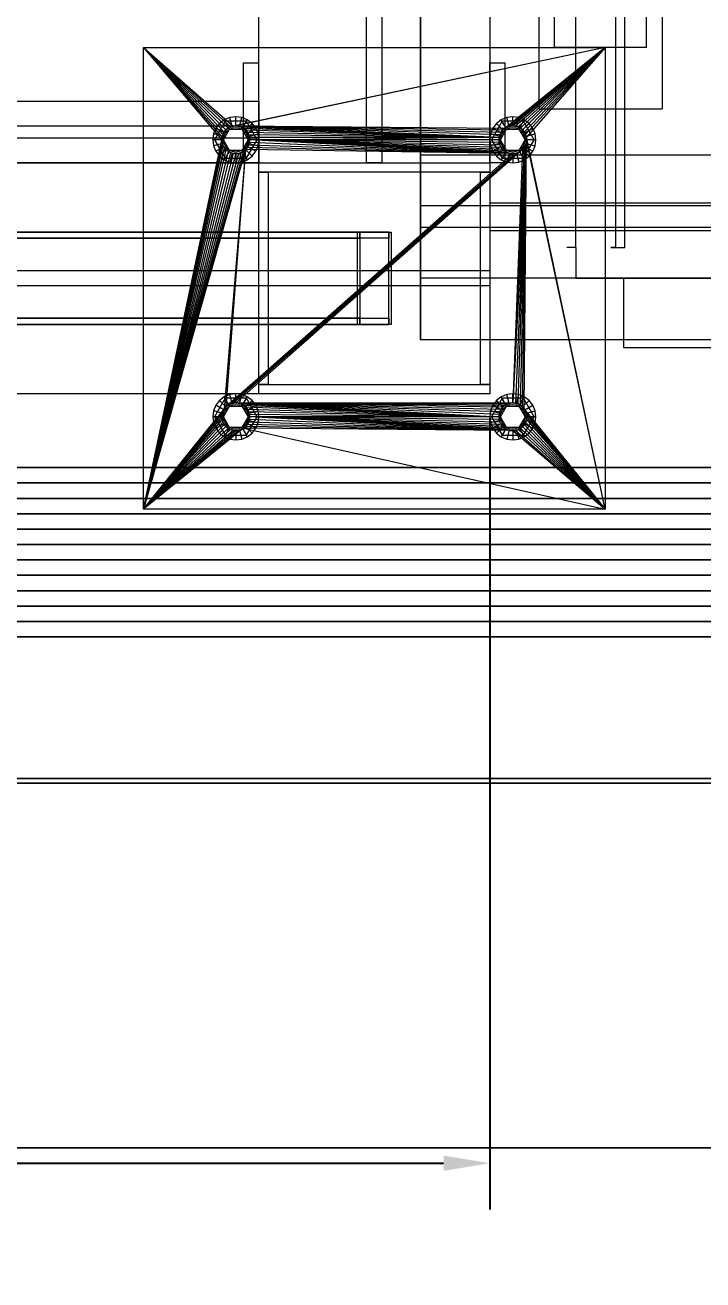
# Model space of a CAD drawing. Header units: millimetres. Extents: x -191664 to 191490, y -197311 to 10263.
# Drawn here: x 1973 to 2414, y -112286 to -111470 of the extents above; entities that cross this region are included whole.
import ezdxf

# ---------------------------------------------------------------- set-up
doc = ezdxf.new("R2010")
doc.units = ezdxf.units.MM
for name, color, linetype, lineweight in [('COTAS_O', 1, 'Continuous', 0), ('DET_briquetadora_superior', 7, 'Continuous', 0), ('R15_COTAS_TRANSPORTE_P', 1, 'Continuous', 0)]:
    doc.layers.add(name, color=color, linetype=linetype, lineweight=lineweight)
doc.dimstyles.new('PLANTA_20', dxfattribs={"dimtxt": 50, "dimasz": 30, "dimexe": 30, "dimexo": 16, "dimgap": 20, "dimtad": 1, "dimtih": 1, "dimtoh": 1, "dimdec": 1, "dimzin": 0, "dimdsep": 46, "dimcen": 0.09, "dimadec": 0, "dimazin": 0, "dimtfac": 1, "dimtdec": 4, "dimtofl": 0, "dimtmove": 0, "dimatfit": 3, "dimfxl": 1, "dimtolj": 1, "dimtzin": 0, "dimarcsym": 0})

# ---------------------------------------------------------------- blocks, each defined once
blk = doc.blocks.new('*D80')
at = {"layer": 'COTAS_O', "color": 0, "lineweight": -2, "transparency": 16777216}
for p, q in [((75, -111726), (75, -112240)), ((2275, -111726), (2275, -112240)), ((105, -112210), (2245, -112210))]:
    blk.add_line(p, q, dxfattribs=at)
at = {"layer": 'COTAS_O', "color": 0, "transparency": 16777216}
for points in [[(105, -112205), (105, -112215), (75, -112210)], [(2245, -112205), (2245, -112215), (2275, -112210)]]:
    blk.add_solid(points, dxfattribs=at)
at = {"layer": 'Defpoints', "color": 0, "transparency": 16777216}
for p in [(75, -111710), (2275, -111710), (2275, -112210)]:
    blk.add_point(p, dxfattribs=at)
blk = doc.blocks.new('*D133')
at = {"layer": 'Defpoints', "color": 0, "transparency": 16777216}
for p in [(439.69, -194147.98), (217.89, -194406.09), (-500, -194490), (-500, -194490), (500, -194490)]:
    blk.add_point(p, dxfattribs=at)
at = {"layer": 'R15_COTAS_TRANSPORTE_P', "color": 0, "lineweight": -2, "transparency": 16777216}
blk.add_arc((-500, -194490), 722.77, 2.37834, 17.62166, dxfattribs=at)
at = {"layer": 'R15_COTAS_TRANSPORTE_P', "color": 0, "transparency": 16777216}
for points in [[(184.12, -194272.81), (193.59, -194269.58), (179.18, -194242.8)], [(227.15, -194459.9), (217.15, -194460.11), (222.77, -194490)]]:
    blk.add_solid(points, dxfattribs=at)

msp = doc.modelspace()

# ---------------------------------------------------------------- linework, layer by layer
at = {"layer": 'DET_briquetadora_superior', "color": 251, "true_color": 0x53616b}
for p, q in [((2125, -111560), (2125, -109740)), ((2195, -111560), (2195, -109740)), ((2205, -109740), (2205, -111560)), ((2275, -109740), (2275, -111560)), ((2275, -110690), (2275, -111710)), ((225, -111520), (2125, -111520)), ((2125, -111520), (2125, -111560)), ((225, -111536), (2125, -111536)), ((2125, -111536), (2125, -111544)), ((2125, -111544), (225, -111544)), ((75, -111560), (2275, -111560)), ((2125, -111560), (225, -111560)), ((2205, -111560), (2195, -111560)), ((2275, -111560), (2275, -111710)), ((75, -111630), (2275, -111630)), ((2275, -111630), (2275, -111640)), ((2275, -111640), (75, -111640)), ((2275, -111710), (75, -111710))]:
    msp.add_line(p, q, dxfattribs=at)
at = {"layer": 'DET_briquetadora_superior', "color": 252, "true_color": 0x7f959c}
for p, q in [((2230, -110885), (2230, -111675)), ((2230, -111555), (2230, -111000)), ((2860, -111555), (2230, -111555)), ((2850, -111555), (2230, -111555)), ((2230, -111588), (2230, -111555)), ((2230, -111635), (2230, -111555)), ((2850, -111588), (2230, -111588)), ((2275, -111586), (2275, -111604)), ((2275, -111586), (2845, -111586)), ((2230, -111602), (2230, -111635)), ((2850, -111602), (2230, -111602)), ((2275, -111604), (2845, -111604)), ((2850, -111635), (2230, -111635)), ((2860, -111635), (2230, -111635)), ((2230, -111675), (2230, -111635)), ((2850, -111675), (2230, -111675)), ((2860, -111675), (2230, -111675))]:
    msp.add_line(p, q, dxfattribs=at)
at = {"layer": 'DET_briquetadora_superior', "color": 127, "true_color": 0x587e77}
for p, q in [((2331.08, -111615), (2331.08, -111105)), ((2356.74, -111105), (2356.74, -111615)), ((2362.74, -111615), (2362.74, -111105)), ((2307, -111160), (2307, -111525)), ((2387, -111160), (2387, -111525)), ((2317, -111205), (2317, -111485)), ((2377, -111485), (2377, -111205)), ((2377, -111485), (2317, -111485)), ((2307, -111525), (2387, -111525)), ((2326.33, -111615), (2325.15, -111615)), ((2328.45, -111615), (2326.33, -111615)), ((2331.08, -111615), (2328.45, -111615)), ((2331, -111615), (2331, -111635)), ((2331.02, -111615), (2331.03, -111615)), ((2331.03, -111615), (2331.04, -111615)), ((2331.04, -111615), (2331.06, -111615)), ((2331.06, -111615), (2331.08, -111615)), ((2354.75, -111615), (2353.74, -111615)), ((2353.74, -111615), (2353.93, -111615)), ((2353.93, -111615), (2355.28, -111615)), ((2356.74, -111615), (2354.75, -111615)), ((2355.28, -111615), (2357.51, -111615)), ((2356.74, -111615), (2357.56, -111615)), ((2357.51, -111615), (2360.18, -111615)), ((2357.56, -111615), (2358.4, -111615)), ((2358.4, -111615), (2359.24, -111615)), ((2359.24, -111615), (2360.1, -111615)), ((2360.1, -111615), (2360.97, -111615)), ((2360.18, -111615), (2362.74, -111615)), ((2360.97, -111615), (2361.85, -111615)), ((2361.85, -111615), (2362.74, -111615)), ((2331, -111635), (2331.91, -111635)), ((2331.91, -111635), (2334.64, -111635)), ((2334.64, -111635), (2339.17, -111635)), ((2339.17, -111635), (2345.45, -111635)), ((2345.45, -111635), (2353.44, -111635)), ((2353.44, -111635), (2363.05, -111635)), ((2362, -111635), (2363.07, -111635)), ((2362, -111635), (2362, -111680)), ((2363.05, -111635), (2374.22, -111635)), ((2363.07, -111635), (2366.28, -111635)), ((2366.28, -111635), (2371.58, -111635)), ((2371.58, -111635), (2378.91, -111635)), ((2374.22, -111635), (2386.85, -111635)), ((2378.91, -111635), (2388.2, -111635)), ((2386.85, -111635), (2400.83, -111635)), ((2388.2, -111635), (2399.31, -111635)), ((2399.31, -111635), (2412.14, -111635)), ((2400.83, -111635), (2416.04, -111635)), ((2412.14, -111635), (2426.53, -111635)), ((2362, -111680), (2363.07, -111680)), ((2363.07, -111680), (2366.28, -111680)), ((2366.28, -111680), (2371.58, -111680)), ((2371.58, -111680), (2378.91, -111680)), ((2378.91, -111680), (2388.2, -111680)), ((2388.2, -111680), (2399.31, -111680)), ((2399.31, -111680), (2412.14, -111680)), ((2412.14, -111680), (2426.53, -111680))]:
    msp.add_line(p, q, dxfattribs=at)
at = {"layer": 'DET_briquetadora_superior', "color": 252, "true_color": 0x82929a}
for p, q in [((2050, -111785), (2050, -111485)), ((2050, -111485), (2101, -111545)), ((2050, -111485), (2101.17, -111543.24)), ((2050, -111485), (2101.69, -111541.56)), ((2050, -111485), (2102.52, -111540)), ((2050, -111485), (2103.64, -111538.64)), ((2050, -111485), (2105, -111537.52)), ((2050, -111485), (2106.56, -111536.69)), ((2050, -111485), (2108.24, -111536.17)), ((2050, -111485), (2350, -111485)), ((2350, -111485), (2108.24, -111536.17)), ((2350, -111485), (2110, -111536)), ((2350, -111485), (2285, -111537.52)), ((2350, -111485), (2286.56, -111536.69)), ((2350, -111485), (2288.24, -111536.17)), ((2350, -111485), (2290, -111536)), ((2350, -111485), (2291.76, -111536.17)), ((2350, -111485), (2293.44, -111536.69)), ((2350, -111485), (2295, -111537.52)), ((2350, -111485), (2296.36, -111538.64)), ((2350, -111485), (2297.48, -111540)), ((2350, -111485), (2298.31, -111541.56)), ((2350, -111485), (2298.83, -111543.24)), ((2350, -111485), (2350, -111785)), ((2106.56, -111536.69), (2105, -111537.52)), ((2108.24, -111536.17), (2106.56, -111536.69)), ((2110, -111536), (2108.24, -111536.17)), ((2111.76, -111536.17), (2110, -111536)), ((2110, -111536), (2281.17, -111543.24)), ((2110, -111536), (2281.69, -111541.56)), ((2110, -111536), (2282.52, -111540)), ((2110, -111536), (2283.64, -111538.64)), ((2110, -111536), (2285, -111537.52)), ((2113.44, -111536.69), (2111.76, -111536.17)), ((2111.76, -111536.17), (2281.17, -111543.24)), ((2115, -111537.52), (2113.44, -111536.69)), ((2113.44, -111536.69), (2281.17, -111543.24)), ((2286.56, -111536.69), (2285, -111537.52)), ((2288.24, -111536.17), (2286.56, -111536.69)), ((2290, -111536), (2288.24, -111536.17)), ((2291.76, -111536.17), (2290, -111536)), ((2293.44, -111536.69), (2291.76, -111536.17)), ((2295, -111537.52), (2293.44, -111536.69)), ((2101.17, -111543.24), (2101, -111545)), ((2101.69, -111541.56), (2101.17, -111543.24)), ((2102.52, -111540), (2101.69, -111541.56)), ((2103.64, -111538.64), (2102.52, -111540)), ((2105, -111537.52), (2103.64, -111538.64)), ((2116.36, -111538.64), (2115, -111537.52)), ((2115, -111537.52), (2281.17, -111543.24)), ((2117.48, -111540), (2116.36, -111538.64)), ((2116.36, -111538.64), (2281.17, -111543.24)), ((2118.31, -111541.56), (2117.48, -111540)), ((2117.48, -111540), (2281.17, -111543.24)), ((2118.83, -111543.24), (2118.31, -111541.56)), ((2118.31, -111541.56), (2281.17, -111543.24)), ((2119, -111545), (2118.83, -111543.24)), ((2118.83, -111543.24), (2281.17, -111543.24)), ((2119, -111545), (2281.17, -111543.24)), ((2281.17, -111543.24), (2281, -111545)), ((2281.69, -111541.56), (2281.17, -111543.24)), ((2282.52, -111540), (2281.69, -111541.56)), ((2283.64, -111538.64), (2282.52, -111540)), ((2285, -111537.52), (2283.64, -111538.64)), ((2296.36, -111538.64), (2295, -111537.52)), ((2297.48, -111540), (2296.36, -111538.64)), ((2298.31, -111541.56), (2297.48, -111540)), ((2298.83, -111543.24), (2298.31, -111541.56)), ((2350, -111785), (2298.83, -111543.24)), ((2299, -111545), (2298.83, -111543.24)), ((2050, -111785), (2101, -111545)), ((2101.17, -111546.76), (2050, -111785)), ((2101.69, -111548.44), (2050, -111785)), ((2102.52, -111550), (2050, -111785)), ((2103.64, -111551.36), (2050, -111785)), ((2116.36, -111551.36), (2050, -111785)), ((2105, -111552.48), (2050, -111785)), ((2115, -111552.48), (2050, -111785)), ((2101, -111545), (2101.17, -111546.76)), ((2101.17, -111546.76), (2101.69, -111548.44)), ((2101.69, -111548.44), (2102.52, -111550)), ((2102.52, -111550), (2103.64, -111551.36)), ((2116.36, -111551.36), (2102.52, -111720)), ((2103.64, -111551.36), (2105, -111552.48)), ((2116.36, -111551.36), (2103.64, -111718.64)), ((2296.36, -111551.36), (2103.64, -111718.64)), ((2295, -111552.48), (2103.64, -111718.64)), ((2296.36, -111551.36), (2105, -111717.52)), ((2105, -111552.48), (2106.56, -111553.31)), ((2296.36, -111551.36), (2106.56, -111716.69)), ((2296.36, -111551.36), (2108.24, -111716.17)), ((2296.36, -111551.36), (2110, -111716)), ((2113.44, -111553.31), (2115, -111552.48)), ((2115, -111552.48), (2116.36, -111551.36)), ((2116.36, -111551.36), (2117.48, -111550)), ((2290, -111554), (2116.36, -111551.36)), ((2117.48, -111550), (2118.31, -111548.44)), ((2290, -111554), (2117.48, -111550)), ((2118.31, -111548.44), (2118.83, -111546.76)), ((2290, -111554), (2118.31, -111548.44)), ((2118.83, -111546.76), (2119, -111545)), ((2290, -111554), (2118.83, -111546.76)), ((2281, -111545), (2119, -111545)), ((2281.17, -111546.76), (2119, -111545)), ((2281.69, -111548.44), (2119, -111545)), ((2282.52, -111550), (2119, -111545)), ((2283.64, -111551.36), (2119, -111545)), ((2285, -111552.48), (2119, -111545)), ((2286.56, -111553.31), (2119, -111545)), ((2288.24, -111553.83), (2119, -111545)), ((2290, -111554), (2119, -111545)), ((2281, -111545), (2281.17, -111546.76)), ((2281.17, -111546.76), (2281.69, -111548.44)), ((2281.69, -111548.44), (2282.52, -111550)), ((2282.52, -111550), (2283.64, -111551.36)), ((2283.64, -111551.36), (2285, -111552.48)), ((2285, -111552.48), (2286.56, -111553.31)), ((2299, -111545), (2290, -111716)), ((2298.83, -111546.76), (2290, -111716)), ((2298.31, -111548.44), (2290, -111716)), ((2297.48, -111550), (2290, -111716)), ((2296.36, -111551.36), (2290, -111716)), ((2299, -111545), (2291.76, -111716.17)), ((2293.44, -111716.69), (2299, -111545)), ((2293.44, -111553.31), (2295, -111552.48)), ((2295, -111717.52), (2299, -111545)), ((2295, -111552.48), (2296.36, -111551.36)), ((2296.36, -111718.64), (2299, -111545)), ((2296.36, -111551.36), (2297.48, -111550)), ((2297.48, -111720), (2299, -111545)), ((2297.48, -111550), (2298.31, -111548.44)), ((2298.31, -111548.44), (2298.83, -111546.76)), ((2298.83, -111546.76), (2299, -111545)), ((2350, -111785), (2299, -111545)), ((2106.56, -111553.31), (2050, -111785)), ((2113.44, -111553.31), (2050, -111785)), ((2108.24, -111553.83), (2050, -111785)), ((2111.76, -111553.83), (2050, -111785)), ((2110, -111554), (2050, -111785)), ((2293.44, -111553.31), (2103.64, -111718.64)), ((2291.76, -111553.83), (2103.64, -111718.64)), ((2290, -111554), (2103.64, -111718.64)), ((2106.56, -111553.31), (2108.24, -111553.83)), ((2108.24, -111553.83), (2110, -111554)), ((2110, -111554), (2111.76, -111553.83)), ((2111.76, -111553.83), (2113.44, -111553.31)), ((2286.56, -111553.31), (2288.24, -111553.83)), ((2288.24, -111553.83), (2290, -111554)), ((2290, -111554), (2291.76, -111553.83)), ((2291.76, -111553.83), (2293.44, -111553.31)), ((2110, -111716), (2108.24, -111716.17)), ((2111.76, -111716.17), (2110, -111716)), ((2110, -111716), (2281, -111725)), ((2110, -111716), (2281.17, -111723.24)), ((2110, -111716), (2281.69, -111721.56)), ((2110, -111716), (2282.52, -111720)), ((2110, -111716), (2283.64, -111718.64)), ((2110, -111716), (2285, -111717.52)), ((2110, -111716), (2286.56, -111716.69)), ((2110, -111716), (2288.24, -111716.17)), ((2110, -111716), (2290, -111716)), ((2290, -111716), (2288.24, -111716.17)), ((2291.76, -111716.17), (2290, -111716)), ((2050, -111785), (2102.52, -111720)), ((2050, -111785), (2101.69, -111721.56)), ((2050, -111785), (2101.17, -111723.24)), ((2101.17, -111723.24), (2101, -111725)), ((2101.69, -111721.56), (2101.17, -111723.24)), ((2102.52, -111720), (2101.69, -111721.56)), ((2103.64, -111718.64), (2102.52, -111720)), ((2105, -111717.52), (2103.64, -111718.64)), ((2106.56, -111716.69), (2105, -111717.52)), ((2108.24, -111716.17), (2106.56, -111716.69)), ((2113.44, -111716.69), (2111.76, -111716.17)), ((2111.76, -111716.17), (2281, -111725)), ((2115, -111717.52), (2113.44, -111716.69)), ((2113.44, -111716.69), (2281, -111725)), ((2116.36, -111718.64), (2115, -111717.52)), ((2115, -111717.52), (2281, -111725)), ((2117.48, -111720), (2116.36, -111718.64)), ((2116.36, -111718.64), (2281, -111725)), ((2118.31, -111721.56), (2117.48, -111720)), ((2117.48, -111720), (2281, -111725)), ((2118.83, -111723.24), (2118.31, -111721.56)), ((2118.31, -111721.56), (2281, -111725)), ((2119, -111725), (2118.83, -111723.24)), ((2118.83, -111723.24), (2281, -111725)), ((2281.17, -111723.24), (2281, -111725)), ((2281.69, -111721.56), (2281.17, -111723.24)), ((2282.52, -111720), (2281.69, -111721.56)), ((2283.64, -111718.64), (2282.52, -111720)), ((2285, -111717.52), (2283.64, -111718.64)), ((2286.56, -111716.69), (2285, -111717.52)), ((2288.24, -111716.17), (2286.56, -111716.69)), ((2293.44, -111716.69), (2291.76, -111716.17)), ((2295, -111717.52), (2293.44, -111716.69)), ((2296.36, -111718.64), (2295, -111717.52)), ((2297.48, -111720), (2296.36, -111718.64)), ((2298.31, -111721.56), (2297.48, -111720)), ((2297.48, -111720), (2350, -111785)), ((2298.83, -111723.24), (2298.31, -111721.56)), ((2298.31, -111721.56), (2350, -111785)), ((2299, -111725), (2298.83, -111723.24)), ((2298.83, -111723.24), (2350, -111785)), ((2101, -111725), (2050, -111785)), ((2101.17, -111726.76), (2050, -111785)), ((2101.69, -111728.44), (2050, -111785)), ((2102.52, -111730), (2050, -111785)), ((2103.64, -111731.36), (2050, -111785)), ((2101, -111725), (2101.17, -111726.76)), ((2101.17, -111726.76), (2101.69, -111728.44)), ((2101.69, -111728.44), (2102.52, -111730)), ((2102.52, -111730), (2103.64, -111731.36)), ((2103.64, -111731.36), (2105, -111732.48)), ((2115, -111732.48), (2116.36, -111731.36)), ((2116.36, -111731.36), (2117.48, -111730)), ((2290, -111734), (2116.36, -111731.36)), ((2117.48, -111730), (2118.31, -111728.44)), ((2290, -111734), (2117.48, -111730)), ((2118.31, -111728.44), (2118.83, -111726.76)), ((2290, -111734), (2118.31, -111728.44)), ((2118.83, -111726.76), (2119, -111725)), ((2290, -111734), (2118.83, -111726.76)), ((2281, -111725), (2119, -111725)), ((2281.17, -111726.76), (2119, -111725)), ((2281.69, -111728.44), (2119, -111725)), ((2282.52, -111730), (2119, -111725)), ((2283.64, -111731.36), (2119, -111725)), ((2285, -111732.48), (2119, -111725)), ((2286.56, -111733.31), (2119, -111725)), ((2288.24, -111733.83), (2119, -111725)), ((2290, -111734), (2119, -111725)), ((2281, -111725), (2281.17, -111726.76)), ((2281.17, -111726.76), (2281.69, -111728.44)), ((2281.69, -111728.44), (2282.52, -111730)), ((2282.52, -111730), (2283.64, -111731.36)), ((2283.64, -111731.36), (2285, -111732.48)), ((2295, -111732.48), (2296.36, -111731.36)), ((2296.36, -111731.36), (2297.48, -111730)), ((2296.36, -111731.36), (2350, -111785)), ((2297.48, -111730), (2298.31, -111728.44)), ((2297.48, -111730), (2350, -111785)), ((2298.31, -111728.44), (2298.83, -111726.76)), ((2298.31, -111728.44), (2350, -111785)), ((2298.83, -111726.76), (2299, -111725)), ((2298.83, -111726.76), (2350, -111785)), ((2299, -111725), (2350, -111785)), ((2105, -111732.48), (2050, -111785)), ((2115, -111732.48), (2050, -111785)), ((2106.56, -111733.31), (2050, -111785)), ((2113.44, -111733.31), (2050, -111785)), ((2108.24, -111733.83), (2050, -111785)), ((2111.76, -111733.83), (2050, -111785)), ((2110, -111734), (2050, -111785)), ((2105, -111732.48), (2106.56, -111733.31)), ((2106.56, -111733.31), (2108.24, -111733.83)), ((2108.24, -111733.83), (2110, -111734)), ((2110, -111734), (2111.76, -111733.83)), ((2111.76, -111733.83), (2113.44, -111733.31)), ((2113.44, -111733.31), (2115, -111732.48)), ((2115, -111732.48), (2350, -111785)), ((2290, -111734), (2115, -111732.48)), ((2285, -111732.48), (2286.56, -111733.31)), ((2286.56, -111733.31), (2288.24, -111733.83)), ((2288.24, -111733.83), (2290, -111734)), ((2290, -111734), (2291.76, -111733.83)), ((2290, -111734), (2350, -111785)), ((2291.76, -111733.83), (2293.44, -111733.31)), ((2291.76, -111733.83), (2350, -111785)), ((2293.44, -111733.31), (2295, -111732.48)), ((2293.44, -111733.31), (2350, -111785)), ((2295, -111732.48), (2350, -111785)), ((2350, -111785), (2050, -111785))]:
    msp.add_line(p, q, dxfattribs=at)
at = {"layer": 'DET_briquetadora_superior', "color": 8, "true_color": 0x71848d}
for p, q in [((2115, -111560), (2115, -111495)), ((2115, -111495), (2125, -111495)), ((2125, -111560), (2125, -111495)), ((2275, -111560), (2275, -111495)), ((2275, -111495), (2285, -111495)), ((2285, -111560), (2285, -111495)), ((2125, -111560), (2115, -111560)), ((2285, -111560), (2275, -111560))]:
    msp.add_line(p, q, dxfattribs=at)
at = {"layer": 'DET_briquetadora_superior', "color": 252, "true_color": 0x8ba19a}
for p, q in [((2103.08, -111533.01), (2096.15, -111545)), ((2099.39, -111534.39), (2097.01, -111537.5)), ((2102.5, -111532.01), (2099.39, -111534.39)), ((2103.64, -111538.64), (2099.39, -111534.39)), ((2106.12, -111530.51), (2102.5, -111532.01)), ((2105.5, -111537.21), (2102.5, -111532.01)), ((2116.92, -111533.01), (2103.08, -111533.01)), ((2106, -111538.07), (2103.08, -111533.01)), ((2105.5, -111537.21), (2107.67, -111536.31)), ((2110, -111530), (2106.12, -111530.51)), ((2107.67, -111536.31), (2106.12, -111530.51)), ((2107.67, -111536.31), (2110, -111536)), ((2113.88, -111530.51), (2110, -111530)), ((2110, -111536), (2110, -111530)), ((2110, -111536), (2112.33, -111536.31)), ((2112.33, -111536.31), (2113.88, -111530.51)), ((2112.33, -111536.31), (2114.5, -111537.21)), ((2117.5, -111532.01), (2113.88, -111530.51)), ((2114, -111538.07), (2116.92, -111533.01)), ((2114.5, -111537.21), (2117.5, -111532.01)), ((2116.36, -111538.64), (2120.61, -111534.39)), ((2123.85, -111545), (2116.92, -111533.01)), ((2120.61, -111534.39), (2117.5, -111532.01)), ((2122.99, -111537.5), (2120.61, -111534.39)), ((2283.08, -111533.01), (2276.15, -111545)), ((2279.39, -111534.39), (2277.01, -111537.5)), ((2282.5, -111532.01), (2279.39, -111534.39)), ((2283.64, -111538.64), (2279.39, -111534.39)), ((2286.12, -111530.51), (2282.5, -111532.01)), ((2285.5, -111537.21), (2282.5, -111532.01)), ((2296.92, -111533.01), (2283.08, -111533.01)), ((2286, -111538.07), (2283.08, -111533.01)), ((2285.5, -111537.21), (2287.67, -111536.31)), ((2290, -111530), (2286.12, -111530.51)), ((2287.67, -111536.31), (2286.12, -111530.51)), ((2287.67, -111536.31), (2290, -111536)), ((2293.88, -111530.51), (2290, -111530)), ((2290, -111536), (2290, -111530)), ((2290, -111536), (2292.33, -111536.31)), ((2292.33, -111536.31), (2293.88, -111530.51)), ((2292.33, -111536.31), (2294.5, -111537.21)), ((2297.5, -111532.01), (2293.88, -111530.51)), ((2294, -111538.07), (2296.92, -111533.01)), ((2294.5, -111537.21), (2297.5, -111532.01)), ((2296.36, -111538.64), (2300.61, -111534.39)), ((2303.85, -111545), (2296.92, -111533.01)), ((2300.61, -111534.39), (2297.5, -111532.01)), ((2302.99, -111537.5), (2300.61, -111534.39)), ((2095.51, -111541.12), (2095, -111545)), ((2097.01, -111537.5), (2095.51, -111541.12)), ((2101.31, -111542.67), (2095.51, -111541.12)), ((2102.21, -111540.5), (2097.01, -111537.5)), ((2101, -111545), (2101.31, -111542.67)), ((2101.31, -111542.67), (2102.21, -111540.5)), ((2102, -111545), (2106, -111538.07)), ((2102.21, -111540.5), (2103.64, -111538.64)), ((2103.64, -111538.64), (2105.5, -111537.21)), ((2106, -111538.07), (2114, -111538.07)), ((2114, -111538.07), (2118, -111545)), ((2114.5, -111537.21), (2116.36, -111538.64)), ((2116.36, -111538.64), (2117.79, -111540.5)), ((2117.79, -111540.5), (2122.99, -111537.5)), ((2117.79, -111540.5), (2118.69, -111542.67)), ((2118.69, -111542.67), (2124.49, -111541.12)), ((2118.69, -111542.67), (2119, -111545)), ((2124.49, -111541.12), (2122.99, -111537.5)), ((2125, -111545), (2124.49, -111541.12)), ((2275.51, -111541.12), (2275, -111545)), ((2277.01, -111537.5), (2275.51, -111541.12)), ((2281.31, -111542.67), (2275.51, -111541.12)), ((2282.21, -111540.5), (2277.01, -111537.5)), ((2281, -111545), (2281.31, -111542.67)), ((2281.31, -111542.67), (2282.21, -111540.5)), ((2282, -111545), (2286, -111538.07)), ((2282.21, -111540.5), (2283.64, -111538.64)), ((2283.64, -111538.64), (2285.5, -111537.21)), ((2286, -111538.07), (2294, -111538.07)), ((2294, -111538.07), (2298, -111545)), ((2294.5, -111537.21), (2296.36, -111538.64)), ((2296.36, -111538.64), (2297.79, -111540.5)), ((2297.79, -111540.5), (2302.99, -111537.5)), ((2297.79, -111540.5), (2298.69, -111542.67)), ((2298.69, -111542.67), (2304.49, -111541.12)), ((2298.69, -111542.67), (2299, -111545)), ((2304.49, -111541.12), (2302.99, -111537.5)), ((2305, -111545), (2304.49, -111541.12)), ((2101, -111545), (2095, -111545)), ((2095, -111545), (2095.51, -111548.88)), ((2101.31, -111547.33), (2095.51, -111548.88)), ((2095.51, -111548.88), (2097.01, -111552.5)), ((2102, -111545), (2096.15, -111545)), ((2096.15, -111545), (2103.08, -111556.99)), ((2102.21, -111549.5), (2097.01, -111552.5)), ((2097.01, -111552.5), (2099.39, -111555.61)), ((2103.64, -111551.36), (2099.39, -111555.61)), ((2101.31, -111547.33), (2101, -111545)), ((2102.21, -111549.5), (2101.31, -111547.33)), ((2106, -111551.93), (2102, -111545)), ((2103.64, -111551.36), (2102.21, -111549.5)), ((2105.5, -111552.79), (2102.5, -111557.99)), ((2106, -111551.93), (2103.08, -111556.99)), ((2105.5, -111552.79), (2103.64, -111551.36)), ((2107.67, -111553.69), (2105.5, -111552.79)), ((2114, -111551.93), (2106, -111551.93)), ((2114.5, -111552.79), (2112.33, -111553.69)), ((2118, -111545), (2114, -111551.93)), ((2114, -111551.93), (2116.92, -111556.99)), ((2116.36, -111551.36), (2114.5, -111552.79)), ((2114.5, -111552.79), (2117.5, -111557.99)), ((2117.79, -111549.5), (2116.36, -111551.36)), ((2116.36, -111551.36), (2120.61, -111555.61)), ((2116.92, -111556.99), (2123.85, -111545)), ((2118.69, -111547.33), (2117.79, -111549.5)), ((2117.79, -111549.5), (2122.99, -111552.5)), ((2123.85, -111545), (2118, -111545)), ((2119, -111545), (2118.69, -111547.33)), ((2118.69, -111547.33), (2124.49, -111548.88)), ((2125, -111545), (2119, -111545)), ((2120.61, -111555.61), (2122.99, -111552.5)), ((2122.99, -111552.5), (2124.49, -111548.88)), ((2124.49, -111548.88), (2125, -111545)), ((2281, -111545), (2275, -111545)), ((2275, -111545), (2275.51, -111548.88)), ((2281.31, -111547.33), (2275.51, -111548.88)), ((2275.51, -111548.88), (2277.01, -111552.5)), ((2282, -111545), (2276.15, -111545)), ((2276.15, -111545), (2283.08, -111556.99)), ((2282.21, -111549.5), (2277.01, -111552.5)), ((2277.01, -111552.5), (2279.39, -111555.61)), ((2283.64, -111551.36), (2279.39, -111555.61)), ((2281.31, -111547.33), (2281, -111545)), ((2282.21, -111549.5), (2281.31, -111547.33)), ((2286, -111551.93), (2282, -111545)), ((2283.64, -111551.36), (2282.21, -111549.5)), ((2285.5, -111552.79), (2282.5, -111557.99)), ((2286, -111551.93), (2283.08, -111556.99)), ((2285.5, -111552.79), (2283.64, -111551.36)), ((2287.67, -111553.69), (2285.5, -111552.79)), ((2294, -111551.93), (2286, -111551.93)), ((2294.5, -111552.79), (2292.33, -111553.69)), ((2298, -111545), (2294, -111551.93)), ((2294, -111551.93), (2296.92, -111556.99)), ((2296.36, -111551.36), (2294.5, -111552.79)), ((2294.5, -111552.79), (2297.5, -111557.99)), ((2297.79, -111549.5), (2296.36, -111551.36)), ((2296.36, -111551.36), (2300.61, -111555.61)), ((2296.92, -111556.99), (2303.85, -111545)), ((2298.69, -111547.33), (2297.79, -111549.5)), ((2297.79, -111549.5), (2302.99, -111552.5)), ((2303.85, -111545), (2298, -111545)), ((2299, -111545), (2298.69, -111547.33)), ((2298.69, -111547.33), (2304.49, -111548.88)), ((2305, -111545), (2299, -111545)), ((2300.61, -111555.61), (2302.99, -111552.5)), ((2302.99, -111552.5), (2304.49, -111548.88)), ((2304.49, -111548.88), (2305, -111545)), ((2099.39, -111555.61), (2102.5, -111557.99)), ((2102.5, -111557.99), (2106.12, -111559.49)), ((2103.08, -111556.99), (2116.92, -111556.99)), ((2107.67, -111553.69), (2106.12, -111559.49)), ((2106.12, -111559.49), (2110, -111560)), ((2110, -111554), (2107.67, -111553.69)), ((2112.33, -111553.69), (2110, -111554)), ((2110, -111554), (2110, -111560)), ((2110, -111560), (2113.88, -111559.49)), ((2112.33, -111553.69), (2113.88, -111559.49)), ((2113.88, -111559.49), (2117.5, -111557.99)), ((2117.5, -111557.99), (2120.61, -111555.61)), ((2279.39, -111555.61), (2282.5, -111557.99)), ((2282.5, -111557.99), (2286.12, -111559.49)), ((2283.08, -111556.99), (2296.92, -111556.99)), ((2287.67, -111553.69), (2286.12, -111559.49)), ((2286.12, -111559.49), (2290, -111560)), ((2290, -111554), (2287.67, -111553.69)), ((2292.33, -111553.69), (2290, -111554)), ((2290, -111554), (2290, -111560)), ((2290, -111560), (2293.88, -111559.49)), ((2292.33, -111553.69), (2293.88, -111559.49)), ((2293.88, -111559.49), (2297.5, -111557.99)), ((2297.5, -111557.99), (2300.61, -111555.61)), ((2103.08, -111713.01), (2096.15, -111725)), ((2099.39, -111714.39), (2097.01, -111717.5)), ((2102.5, -111712.01), (2099.39, -111714.39)), ((2103.64, -111718.64), (2099.39, -111714.39)), ((2106.12, -111710.51), (2102.5, -111712.01)), ((2105.5, -111717.21), (2102.5, -111712.01)), ((2116.92, -111713.01), (2103.08, -111713.01)), ((2106, -111718.07), (2103.08, -111713.01)), ((2110, -111710), (2106.12, -111710.51)), ((2107.67, -111716.31), (2106.12, -111710.51)), ((2107.67, -111716.31), (2110, -111716)), ((2113.88, -111710.51), (2110, -111710)), ((2110, -111716), (2110, -111710)), ((2110, -111716), (2112.33, -111716.31)), ((2112.33, -111716.31), (2113.88, -111710.51)), ((2117.5, -111712.01), (2113.88, -111710.51)), ((2114, -111718.07), (2116.92, -111713.01)), ((2114.5, -111717.21), (2117.5, -111712.01)), ((2116.36, -111718.64), (2120.61, -111714.39)), ((2123.85, -111725), (2116.92, -111713.01)), ((2120.61, -111714.39), (2117.5, -111712.01)), ((2122.99, -111717.5), (2120.61, -111714.39)), ((2283.08, -111713.01), (2276.15, -111725)), ((2279.39, -111714.39), (2277.01, -111717.5)), ((2282.5, -111712.01), (2279.39, -111714.39)), ((2283.64, -111718.64), (2279.39, -111714.39)), ((2286.12, -111710.51), (2282.5, -111712.01)), ((2285.5, -111717.21), (2282.5, -111712.01)), ((2296.92, -111713.01), (2283.08, -111713.01)), ((2286, -111718.07), (2283.08, -111713.01)), ((2290, -111710), (2286.12, -111710.51)), ((2287.67, -111716.31), (2286.12, -111710.51)), ((2287.67, -111716.31), (2290, -111716)), ((2293.88, -111710.51), (2290, -111710)), ((2290, -111716), (2290, -111710)), ((2290, -111716), (2292.33, -111716.31)), ((2292.33, -111716.31), (2293.88, -111710.51)), ((2297.5, -111712.01), (2293.88, -111710.51)), ((2294, -111718.07), (2296.92, -111713.01)), ((2294.5, -111717.21), (2297.5, -111712.01)), ((2296.36, -111718.64), (2300.61, -111714.39)), ((2303.85, -111725), (2296.92, -111713.01)), ((2300.61, -111714.39), (2297.5, -111712.01)), ((2302.99, -111717.5), (2300.61, -111714.39)), ((2095.51, -111721.12), (2095, -111725)), ((2097.01, -111717.5), (2095.51, -111721.12)), ((2101.31, -111722.67), (2095.51, -111721.12)), ((2102.21, -111720.5), (2097.01, -111717.5)), ((2101, -111725), (2101.31, -111722.67)), ((2101.31, -111722.67), (2102.21, -111720.5)), ((2102, -111725), (2106, -111718.07)), ((2102.21, -111720.5), (2103.64, -111718.64)), ((2103.64, -111718.64), (2105.5, -111717.21)), ((2105.5, -111717.21), (2107.67, -111716.31)), ((2106, -111718.07), (2114, -111718.07)), ((2112.33, -111716.31), (2114.5, -111717.21)), ((2114, -111718.07), (2118, -111725)), ((2114.5, -111717.21), (2116.36, -111718.64)), ((2116.36, -111718.64), (2117.79, -111720.5)), ((2117.79, -111720.5), (2122.99, -111717.5)), ((2117.79, -111720.5), (2118.69, -111722.67)), ((2118.69, -111722.67), (2124.49, -111721.12)), ((2118.69, -111722.67), (2119, -111725)), ((2124.49, -111721.12), (2122.99, -111717.5)), ((2125, -111725), (2124.49, -111721.12)), ((2275.51, -111721.12), (2275, -111725)), ((2277.01, -111717.5), (2275.51, -111721.12)), ((2281.31, -111722.67), (2275.51, -111721.12)), ((2282.21, -111720.5), (2277.01, -111717.5)), ((2281, -111725), (2281.31, -111722.67)), ((2281.31, -111722.67), (2282.21, -111720.5)), ((2282, -111725), (2286, -111718.07)), ((2282.21, -111720.5), (2283.64, -111718.64)), ((2283.64, -111718.64), (2285.5, -111717.21)), ((2285.5, -111717.21), (2287.67, -111716.31)), ((2286, -111718.07), (2294, -111718.07)), ((2292.33, -111716.31), (2294.5, -111717.21)), ((2294, -111718.07), (2298, -111725)), ((2294.5, -111717.21), (2296.36, -111718.64)), ((2296.36, -111718.64), (2297.79, -111720.5)), ((2297.79, -111720.5), (2302.99, -111717.5)), ((2297.79, -111720.5), (2298.69, -111722.67)), ((2298.69, -111722.67), (2304.49, -111721.12)), ((2298.69, -111722.67), (2299, -111725)), ((2304.49, -111721.12), (2302.99, -111717.5)), ((2305, -111725), (2304.49, -111721.12)), ((2101, -111725), (2095, -111725)), ((2095, -111725), (2095.51, -111728.88)), ((2101.31, -111727.33), (2095.51, -111728.88)), ((2095.51, -111728.88), (2097.01, -111732.5)), ((2102, -111725), (2096.15, -111725)), ((2096.15, -111725), (2103.08, -111736.99)), ((2102.21, -111729.5), (2097.01, -111732.5)), ((2103.64, -111731.36), (2099.39, -111735.61)), ((2101.31, -111727.33), (2101, -111725)), ((2102.21, -111729.5), (2101.31, -111727.33)), ((2106, -111731.93), (2102, -111725)), ((2103.64, -111731.36), (2102.21, -111729.5)), ((2106, -111731.93), (2103.08, -111736.99)), ((2105.5, -111732.79), (2103.64, -111731.36)), ((2114, -111731.93), (2106, -111731.93)), ((2118, -111725), (2114, -111731.93)), ((2114, -111731.93), (2116.92, -111736.99)), ((2116.36, -111731.36), (2114.5, -111732.79)), ((2117.79, -111729.5), (2116.36, -111731.36)), ((2116.36, -111731.36), (2120.61, -111735.61)), ((2116.92, -111736.99), (2123.85, -111725)), ((2118.69, -111727.33), (2117.79, -111729.5)), ((2117.79, -111729.5), (2122.99, -111732.5)), ((2123.85, -111725), (2118, -111725)), ((2119, -111725), (2118.69, -111727.33)), ((2118.69, -111727.33), (2124.49, -111728.88)), ((2125, -111725), (2119, -111725)), ((2122.99, -111732.5), (2124.49, -111728.88)), ((2124.49, -111728.88), (2125, -111725)), ((2281, -111725), (2275, -111725)), ((2275, -111725), (2275.51, -111728.88)), ((2281.31, -111727.33), (2275.51, -111728.88)), ((2275.51, -111728.88), (2277.01, -111732.5)), ((2282, -111725), (2276.15, -111725)), ((2276.15, -111725), (2283.08, -111736.99)), ((2282.21, -111729.5), (2277.01, -111732.5)), ((2283.64, -111731.36), (2279.39, -111735.61)), ((2281.31, -111727.33), (2281, -111725)), ((2282.21, -111729.5), (2281.31, -111727.33)), ((2286, -111731.93), (2282, -111725)), ((2283.64, -111731.36), (2282.21, -111729.5)), ((2286, -111731.93), (2283.08, -111736.99)), ((2285.5, -111732.79), (2283.64, -111731.36)), ((2294, -111731.93), (2286, -111731.93)), ((2298, -111725), (2294, -111731.93)), ((2294, -111731.93), (2296.92, -111736.99)), ((2296.36, -111731.36), (2294.5, -111732.79)), ((2297.79, -111729.5), (2296.36, -111731.36)), ((2296.36, -111731.36), (2300.61, -111735.61)), ((2296.92, -111736.99), (2303.85, -111725)), ((2298.69, -111727.33), (2297.79, -111729.5)), ((2297.79, -111729.5), (2302.99, -111732.5)), ((2303.85, -111725), (2298, -111725)), ((2299, -111725), (2298.69, -111727.33)), ((2298.69, -111727.33), (2304.49, -111728.88)), ((2305, -111725), (2299, -111725)), ((2302.99, -111732.5), (2304.49, -111728.88)), ((2304.49, -111728.88), (2305, -111725)), ((2097.01, -111732.5), (2099.39, -111735.61)), ((2099.39, -111735.61), (2102.5, -111737.99)), ((2105.5, -111732.79), (2102.5, -111737.99)), ((2102.5, -111737.99), (2106.12, -111739.49)), ((2103.08, -111736.99), (2116.92, -111736.99)), ((2107.67, -111733.69), (2105.5, -111732.79)), ((2107.67, -111733.69), (2106.12, -111739.49)), ((2106.12, -111739.49), (2110, -111740)), ((2110, -111734), (2107.67, -111733.69)), ((2112.33, -111733.69), (2110, -111734)), ((2110, -111734), (2110, -111740)), ((2110, -111740), (2113.88, -111739.49)), ((2114.5, -111732.79), (2112.33, -111733.69)), ((2112.33, -111733.69), (2113.88, -111739.49)), ((2113.88, -111739.49), (2117.5, -111737.99)), ((2114.5, -111732.79), (2117.5, -111737.99)), ((2117.5, -111737.99), (2120.61, -111735.61)), ((2120.61, -111735.61), (2122.99, -111732.5)), ((2277.01, -111732.5), (2279.39, -111735.61)), ((2279.39, -111735.61), (2282.5, -111737.99)), ((2285.5, -111732.79), (2282.5, -111737.99)), ((2282.5, -111737.99), (2286.12, -111739.49)), ((2283.08, -111736.99), (2296.92, -111736.99)), ((2287.67, -111733.69), (2285.5, -111732.79)), ((2287.67, -111733.69), (2286.12, -111739.49)), ((2286.12, -111739.49), (2290, -111740)), ((2290, -111734), (2287.67, -111733.69)), ((2292.33, -111733.69), (2290, -111734)), ((2290, -111734), (2290, -111740)), ((2290, -111740), (2293.88, -111739.49)), ((2294.5, -111732.79), (2292.33, -111733.69)), ((2292.33, -111733.69), (2293.88, -111739.49)), ((2293.88, -111739.49), (2297.5, -111737.99)), ((2294.5, -111732.79), (2297.5, -111737.99)), ((2297.5, -111737.99), (2300.61, -111735.61)), ((2300.61, -111735.61), (2302.99, -111732.5))]:
    msp.add_line(p, q, dxfattribs=at)
at = {"layer": 'DET_briquetadora_superior', "color": 9, "true_color": 0xaeb9be}
for p, q in [((2102, -111545), (2102.27, -111542.93)), ((2102.27, -111542.93), (2103.07, -111541)), ((2103.07, -111541), (2104.34, -111539.34)), ((2104.34, -111539.34), (2106, -111538.07)), ((2106, -111538.07), (2107.93, -111537.27)), ((2107.93, -111537.27), (2110, -111537)), ((2110, -111537), (2112.07, -111537.27)), ((2112.07, -111537.27), (2114, -111538.07)), ((2114, -111538.07), (2115.66, -111539.34)), ((2115.66, -111539.34), (2116.93, -111541)), ((2116.93, -111541), (2117.73, -111542.93)), ((2117.73, -111542.93), (2118, -111545)), ((2282, -111545), (2282.27, -111542.93)), ((2282.27, -111542.93), (2283.07, -111541)), ((2283.07, -111541), (2284.34, -111539.34)), ((2284.34, -111539.34), (2286, -111538.07)), ((2286, -111538.07), (2287.93, -111537.27)), ((2287.93, -111537.27), (2290, -111537)), ((2290, -111537), (2292.07, -111537.27)), ((2292.07, -111537.27), (2294, -111538.07)), ((2294, -111538.07), (2295.66, -111539.34)), ((2295.66, -111539.34), (2296.93, -111541)), ((2296.93, -111541), (2297.73, -111542.93)), ((2297.73, -111542.93), (2298, -111545)), ((2102.27, -111547.07), (2102, -111545)), ((2103.07, -111549), (2102.27, -111547.07)), ((2104.34, -111550.66), (2103.07, -111549)), ((2106, -111551.93), (2104.34, -111550.66)), ((2107.93, -111552.73), (2106, -111551.93)), ((2110, -111553), (2107.93, -111552.73)), ((2112.07, -111552.73), (2110, -111553)), ((2114, -111551.93), (2112.07, -111552.73)), ((2115.66, -111550.66), (2114, -111551.93)), ((2116.93, -111549), (2115.66, -111550.66)), ((2117.73, -111547.07), (2116.93, -111549)), ((2118, -111545), (2117.73, -111547.07)), ((2282.27, -111547.07), (2282, -111545)), ((2283.07, -111549), (2282.27, -111547.07)), ((2284.34, -111550.66), (2283.07, -111549)), ((2286, -111551.93), (2284.34, -111550.66)), ((2287.93, -111552.73), (2286, -111551.93)), ((2290, -111553), (2287.93, -111552.73)), ((2292.07, -111552.73), (2290, -111553)), ((2294, -111551.93), (2292.07, -111552.73)), ((2295.66, -111550.66), (2294, -111551.93)), ((2296.93, -111549), (2295.66, -111550.66)), ((2297.73, -111547.07), (2296.93, -111549)), ((2298, -111545), (2297.73, -111547.07)), ((2102, -111725), (2102.27, -111722.93)), ((2102.27, -111722.93), (2103.07, -111721)), ((2103.07, -111721), (2104.34, -111719.34)), ((2104.34, -111719.34), (2106, -111718.07)), ((2106, -111718.07), (2107.93, -111717.27)), ((2107.93, -111717.27), (2110, -111717)), ((2110, -111717), (2112.07, -111717.27)), ((2112.07, -111717.27), (2114, -111718.07)), ((2114, -111718.07), (2115.66, -111719.34)), ((2115.66, -111719.34), (2116.93, -111721)), ((2116.93, -111721), (2117.73, -111722.93)), ((2117.73, -111722.93), (2118, -111725)), ((2282, -111725), (2282.27, -111722.93)), ((2282.27, -111722.93), (2283.07, -111721)), ((2283.07, -111721), (2284.34, -111719.34)), ((2284.34, -111719.34), (2286, -111718.07)), ((2286, -111718.07), (2287.93, -111717.27)), ((2287.93, -111717.27), (2290, -111717)), ((2290, -111717), (2292.07, -111717.27)), ((2292.07, -111717.27), (2294, -111718.07)), ((2294, -111718.07), (2295.66, -111719.34)), ((2295.66, -111719.34), (2296.93, -111721)), ((2296.93, -111721), (2297.73, -111722.93)), ((2297.73, -111722.93), (2298, -111725)), ((2102.27, -111727.07), (2102, -111725)), ((2103.07, -111729), (2102.27, -111727.07)), ((2104.34, -111730.66), (2103.07, -111729)), ((2106, -111731.93), (2104.34, -111730.66)), ((2107.93, -111732.73), (2106, -111731.93)), ((2114, -111731.93), (2112.07, -111732.73)), ((2115.66, -111730.66), (2114, -111731.93)), ((2116.93, -111729), (2115.66, -111730.66)), ((2117.73, -111727.07), (2116.93, -111729)), ((2118, -111725), (2117.73, -111727.07)), ((2282.27, -111727.07), (2282, -111725)), ((2283.07, -111729), (2282.27, -111727.07)), ((2284.34, -111730.66), (2283.07, -111729)), ((2286, -111731.93), (2284.34, -111730.66)), ((2287.93, -111732.73), (2286, -111731.93)), ((2294, -111731.93), (2292.07, -111732.73)), ((2295.66, -111730.66), (2294, -111731.93)), ((2296.93, -111729), (2295.66, -111730.66)), ((2297.73, -111727.07), (2296.93, -111729)), ((2298, -111725), (2297.73, -111727.07)), ((2110, -111733), (2107.93, -111732.73)), ((2112.07, -111732.73), (2110, -111733)), ((2290, -111733), (2287.93, -111732.73)), ((2292.07, -111732.73), (2290, -111733))]:
    msp.add_line(p, q, dxfattribs=at)
at = {"layer": 'DET_briquetadora_superior', "color": 8, "true_color": 0x657a85}
for p, q in [((2125, -111566), (2125, -111560)), ((2125, -111560), (2275, -111560)), ((2275, -111560), (2275, -111566)), ((2275, -111566), (2125, -111566)), ((2125, -111704), (2125, -111566)), ((2125, -111566), (2131, -111566)), ((2131, -111566), (2131, -111704)), ((2269, -111704), (2269, -111566)), ((2269, -111566), (2275, -111566)), ((2275, -111566), (2275, -111704)), ((2125, -111710), (2125, -111704)), ((2125, -111704), (2275, -111704)), ((2131, -111704), (2125, -111704)), ((2275, -111704), (2269, -111704)), ((2275, -111704), (2275, -111710)), ((2275, -111710), (2125, -111710))]:
    msp.add_line(p, q, dxfattribs=at)
at = {"layer": 'DET_briquetadora_superior', "color": 8, "true_color": 0x667b86}
for p, q in [((2189.09, -111605), (139.09, -111605)), ((140.55, -111605), (2190.55, -111605)), ((140.55, -111609), (2190.55, -111609)), ((2209.45, -111605), (159.45, -111605)), ((2209.45, -111609), (159.45, -111609)), ((160.91, -111605), (2210.91, -111605)), ((2189.09, -111665), (2189.09, -111605)), ((2189.09, -111605), (2190.55, -111605)), ((2190.55, -111605), (2190.55, -111665)), ((2190.55, -111609), (2190.55, -111605)), ((2190.55, -111605), (2209.45, -111605)), ((2209.45, -111609), (2190.55, -111609)), ((2209.45, -111665), (2209.45, -111605)), ((2209.45, -111605), (2210.91, -111605)), ((2209.45, -111605), (2209.45, -111609)), ((2210.91, -111605), (2210.91, -111665)), ((139.09, -111665), (2189.09, -111665)), ((2190.55, -111661), (140.55, -111661)), ((2190.55, -111665), (140.55, -111665)), ((159.45, -111661), (2209.45, -111661)), ((159.45, -111665), (2209.45, -111665)), ((2210.91, -111665), (160.91, -111665)), ((2190.55, -111665), (2189.09, -111665)), ((2190.55, -111665), (2190.55, -111661)), ((2190.55, -111661), (2209.45, -111661)), ((2209.45, -111665), (2190.55, -111665)), ((2209.45, -111661), (2209.45, -111665)), ((2210.91, -111665), (2209.45, -111665))]:
    msp.add_line(p, q, dxfattribs=at)
at = {"layer": 'DET_briquetadora_superior', "color": 117, "true_color": 0x376c5b}
for p, q in [((796.55, -111758), (2553.66, -111758)), ((797.13, -111758), (2554.24, -111758)), ((2560.92, -111758), (814.61, -111758)), ((2561.98, -111758), (815.67, -111758)), ((796.55, -111768), (2553.66, -111768)), ((797.13, -111768), (2554.24, -111768)), ((2560.92, -111768), (814.61, -111768)), ((2561.98, -111768), (815.67, -111768)), ((796.55, -111778), (2553.66, -111778)), ((797.13, -111778), (2554.24, -111778)), ((2560.92, -111778), (814.61, -111778)), ((2561.98, -111778), (815.67, -111778)), ((796.55, -111788), (2553.66, -111788)), ((797.13, -111788), (2554.24, -111788)), ((2560.92, -111788), (814.61, -111788)), ((2561.98, -111788), (815.67, -111788)), ((796.55, -111798), (2553.66, -111798)), ((797.13, -111798), (2554.24, -111798)), ((2560.92, -111798), (814.61, -111798)), ((2561.98, -111798), (815.67, -111798)), ((796.55, -111808), (2553.66, -111808)), ((797.13, -111808), (2554.24, -111808)), ((2560.92, -111808), (814.61, -111808)), ((2561.98, -111808), (815.67, -111808)), ((796.55, -111818), (2553.66, -111818)), ((797.13, -111818), (2554.24, -111818)), ((2560.92, -111818), (814.61, -111818)), ((2561.98, -111818), (815.67, -111818)), ((796.55, -111828), (2553.66, -111828)), ((797.13, -111828), (2554.24, -111828)), ((2560.92, -111828), (814.61, -111828)), ((2561.98, -111828), (815.67, -111828)), ((796.55, -111838), (2553.66, -111838)), ((797.13, -111838), (2554.24, -111838)), ((2560.92, -111838), (814.61, -111838)), ((2561.98, -111838), (815.67, -111838)), ((796.55, -111848), (2553.66, -111848)), ((797.13, -111848), (2554.24, -111848)), ((2560.92, -111848), (814.61, -111848)), ((2561.98, -111848), (815.67, -111848)), ((796.55, -111858), (2553.66, -111858)), ((797.13, -111858), (2554.24, -111858)), ((2560.92, -111858), (814.61, -111858)), ((2561.98, -111858), (815.67, -111858)), ((796.55, -111868), (2553.66, -111868)), ((797.13, -111868), (2554.24, -111868)), ((2560.92, -111868), (814.61, -111868)), ((2561.98, -111868), (815.67, -111868))]:
    msp.add_line(p, q, dxfattribs=at)
at = {"layer": 'DET_briquetadora_superior', "color": 9, "true_color": 0xb9c3c2}
for p, q in [((801.49, -111960), (2558.6, -111960)), ((2570, -111960), (823.69, -111960)), ((800.92, -111963), (2558.03, -111963)), ((2568.95, -111963), (822.64, -111963)), ((800.92, -112200), (2558.03, -112200)), ((801.49, -112200), (2558.6, -112200)), ((2568.95, -112200), (822.64, -112200)), ((2570, -112200), (823.69, -112200))]:
    msp.add_line(p, q, dxfattribs=at)

# ---------------------------------------------------------------- dimensions: what is measured, and where the dimension line sits
at = {"layer": 'COTAS_O'}
dim = msp.add_aligned_dim(p1=(75, -111710), p2=(2275, -111710), distance=-500, text='<> O', dimstyle='PLANTA_20', dxfattribs=at)
dim.commit()
dim.dimension.update_dxf_attribs({"geometry": '*D80', "text_midpoint": (1175, -112210)})
at = {"layer": 'R15_COTAS_TRANSPORTE_P'}
dim = msp.add_angular_dim_2l(base=(217.89, -194406.09), line1=((-500, -194490), (500, -194490)), line2=((-500, -194490), (439.69, -194147.98)), dimstyle='PLANTA_20', dxfattribs=at)
dim.commit()
dim.dimension.update_dxf_attribs({"geometry": '*D133', "text_midpoint": (191490.46, -33543.69)})

doc.saveas('drawing.dxf')
